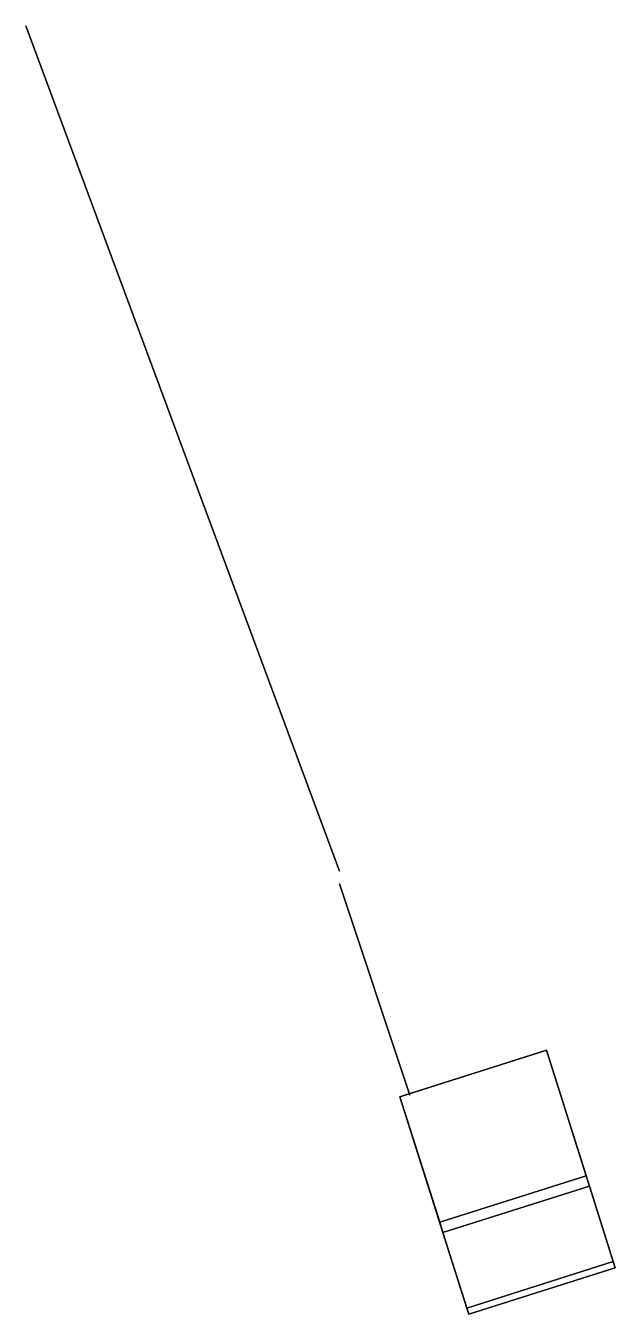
# Model space of a CAD drawing. Header units: metres. Extents: x 99985 to 960236, y 99998 to 1946195.
# Drawn here: x 960224.5 to 960236.01, y 1946169.48 to 1946194.62 of the extents above; entities outside this region: 1.
import ezdxf

# ---------------------------------------------------------------- set-up
doc = ezdxf.new("R2010")
doc.units = ezdxf.units.M

msp = doc.modelspace()

# ---------------------------------------------------------------- linework, layer by layer
at = {"layer": 'Building Shading', "color": 195}
for points in [[(960230.625, 1946178.125, 79.253), (960230.625, 1946178.125, 40.253), (960224.5, 1946194.625, 40.253), (960224.5, 1946194.625, 79.253)], [(960224.5, 1946194.625, 79.253), (960224.5, 1946194.625, 40.253), (960230.625, 1946178.125, 40.253), (960230.625, 1946178.125, 79.253)], [(960232, 1946173.75, 79.253), (960232, 1946173.75, 40.253), (960230.625, 1946177.875, 40.253), (960230.625, 1946177.875, 79.253)], [(960230.625, 1946177.875, 79.253), (960230.625, 1946177.875, 40.253), (960232, 1946173.75, 40.253), (960232, 1946173.75, 79.253)]]:
    msp.add_3dface(points, dxfattribs=at)
at = {"layer": 'CORE', "color": 43}
for points in [[(960235.5076, 1946171.9751, 64.3612), (960235.5076, 1946171.9751, 61.253), (960232.6478, 1946171.0689, 61.253), (960232.6478, 1946171.0689, 64.3612)], [(960236.0126, 1946170.3817, 64.3612), (960236.0126, 1946170.3817, 61.253), (960235.5076, 1946171.9751, 61.253), (960235.5076, 1946171.9751, 64.3612)], [(960232.6478, 1946171.0689, 64.3612), (960232.6478, 1946171.0689, 61.253), (960233.1528, 1946169.4754, 61.253), (960233.1528, 1946169.4754, 64.3612)], [(960233.1528, 1946169.4754, 64.3612), (960233.1528, 1946169.4754, 61.253), (960236.0126, 1946170.3817, 61.253), (960236.0126, 1946170.3817, 64.3612)]]:
    msp.add_3dface(points, dxfattribs=at)
at = {"layer": 'CORE', "color": 8}
for points in [[(960235.5076, 1946171.9751, 61.253), (960235.9741, 1946170.503, 61.253), (960233.1143, 1946169.5967, 61.253), (960232.6478, 1946171.0689, 61.253)], [(960235.9741, 1946170.503, 61.253), (960236.0126, 1946170.3817, 61.253), (960233.1528, 1946169.4754, 61.253), (960233.1143, 1946169.5967, 61.253)]]:
    msp.add_3dface(points, dxfattribs=at)
at = {"layer": 'CORE', "color": 15}
for points in [[(960235.5076, 1946171.9751, 64.3612), (960232.6478, 1946171.0689, 64.3612), (960233.1143, 1946169.5967, 64.3612), (960235.9741, 1946170.503, 64.3612)], [(960235.9741, 1946170.503, 64.3612), (960233.1143, 1946169.5967, 64.3612), (960233.1528, 1946169.4754, 64.3612), (960236.0126, 1946170.3817, 64.3612)]]:
    msp.add_3dface(points, dxfattribs=at)
at = {"layer": 'PERIM', "color": 43}
for points in [[(960234.6674, 1946174.6266, 64.3612), (960234.6674, 1946174.6266, 61.253), (960231.8076, 1946173.7203, 61.253), (960231.8076, 1946173.7203, 64.3612)], [(960235.5076, 1946171.9751, 64.3612), (960235.5076, 1946171.9751, 61.253), (960234.6674, 1946174.6266, 61.253), (960234.6674, 1946174.6266, 64.3612)], [(960231.8076, 1946173.7203, 64.3612), (960231.8076, 1946173.7203, 61.253), (960232.6478, 1946171.0689, 61.253), (960232.6478, 1946171.0689, 64.3612)], [(960232.6478, 1946171.0689, 64.3612), (960232.6478, 1946171.0689, 61.253), (960235.5076, 1946171.9751, 61.253), (960235.5076, 1946171.9751, 64.3612)]]:
    msp.add_3dface(points, dxfattribs=at)
at = {"layer": 'PERIM', "color": 8}
for points in [[(960234.6674, 1946174.6266, 61.253), (960235.4436, 1946172.1771, 61.253), (960232.5838, 1946171.2708, 61.253), (960231.8076, 1946173.7203, 61.253)], [(960235.4436, 1946172.1771, 61.253), (960235.5076, 1946171.9751, 61.253), (960232.6478, 1946171.0689, 61.253), (960232.5838, 1946171.2708, 61.253)]]:
    msp.add_3dface(points, dxfattribs=at)
at = {"layer": 'PERIM', "color": 15}
for points in [[(960234.6674, 1946174.6266, 64.3612), (960231.8076, 1946173.7203, 64.3612), (960232.5838, 1946171.2708, 64.3612), (960235.4436, 1946172.1771, 64.3612)], [(960235.4436, 1946172.1771, 64.3612), (960232.5838, 1946171.2708, 64.3612), (960232.6478, 1946171.0689, 64.3612), (960235.5076, 1946171.9751, 64.3612)]]:
    msp.add_3dface(points, dxfattribs=at)
at = {"layer": 'PERIM', "color": 143}
msp.add_3dface([(960234.5721, 1946174.5964, 63.4351), (960234.5721, 1946174.5964, 62.103), (960231.9029, 1946173.7505, 62.103), (960231.9029, 1946173.7505, 63.4351)], dxfattribs=at)

doc.saveas('drawing.dxf')
